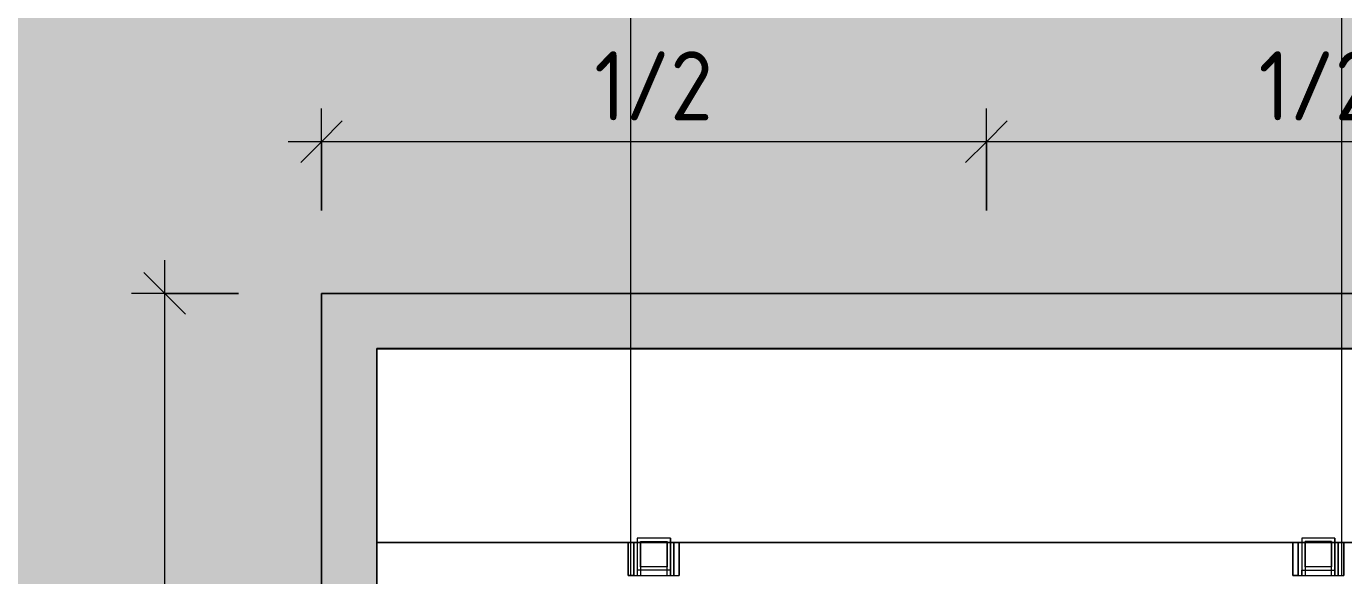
# Model space of a CAD drawing. Header units: millimetres. Extents: x 855 to 80408, y -1987 to 27400.
# Drawn here: x 44418 to 45607, y 7056 to 7552 of the extents above; entities that cross this region are included whole.
import ezdxf

# ---------------------------------------------------------------- set-up
doc = ezdxf.new("R2010")
doc.units = ezdxf.units.MM
doc.layers.add('0-2', color=7, linetype='Continuous', lineweight=9, transparency=0.7)
for name, color, linetype, lineweight in [('A-ANNO-DIMS', 7, 'Continuous', 9), ('A-ANNO-DIMS-25', 7, 'Continuous', 9), ('A-WALL-PATT', 7, 'Continuous', 9), ('I-WALL', 7, 'Continuous', 9)]:
    doc.layers.add(name, color=color, linetype=linetype, lineweight=lineweight)
for name, color, linetype, lineweight, true_color in [('I-FURN-19', 7, 'Continuous', 9, 0xe9e9e9), ('I-FURN-20', 7, 'Continuous', 9, 0xefefef), ('I-FURN-25', 7, 'Continuous', 9, 0xb3b3b3), ('I-FURN-26', 7, 'Continuous', 9, 0xe0e0e0), ('I-FURN-4', 7, 'Continuous', 9, 0xc0c0c0), ('I-FURN-58', 7, 'Continuous', 9, 0x939393), ('I-FURN-83', 7, 'Continuous', 9, 0x868686), ('I-FURN-9', 7, 'Continuous', 9, 0xd3d3d3)]:
    doc.layers.add(name, color=color, linetype=linetype, lineweight=lineweight, true_color=true_color)
doc.styles.add('ISOCPEUR_2', font='isocpeur.ttf', dxfattribs={"width": 0.9, "height": 62.5})
doc.dimstyles.new('ISO-2_5_0_9К_БОЛЬШОЙ_1', dxfattribs={"dimscale": 304.8, "dimtxt": 62.248823, "dimasz": 0.123031, "dimexe": 0.098425, "dimexo": 0.246063, "dimgap": 0, "dimtad": 1, "dimdec": 0, "dimrnd": 10, "dimzin": 0, "dimdsep": 46, "dimtxsty": 'ISOCPEUR_2', "dimblk1": 'OBLIQUE', "dimblk2": 'OBLIQUE', "dimsah": 1, "dimcen": 0.09, "dimdle": 0.098425, "dimazin": 0, "dimtfac": 1, "dimtdec": 4, "dimtix": 1, "dimtmove": 0, "dimatfit": 3, "dimfxl": 1, "dimtvp": 1, "dimtolj": 1, "dimtzin": 0, "dimarcsym": 2})

# ---------------------------------------------------------------- blocks, each defined once
blk = doc.blocks.new('Sports-Recreation_Goals-Nets_Unisport_Upward-Hinged-Practice-Basketball-Goall - 5_13-26431784-Развертка 2_19-3')
at = {"layer": '0-2'}
h = blk.add_hatch(color=256, dxfattribs=at)
h.paths.add_polyline_path([(-60139.5, 6411.3), (-60139, 6411.3), (-60139, 6456.3), (-60140.4, 6456.3), (-60140.4, 6411.3), (-60140, 6411.3)])
h.paths.add_polyline_path([(-60784.1, 6411.3), (-60780.8, 6411.3), (-60781, 6456.3), (-60784.1, 6456.3), (-60784.1, 6423.3)])
h.paths.add_polyline_path([(-61010.4, 6600), (-61010.4, 7261.5), (-59910.4, 7261.3), (-59910.4, 6600), (-59860.4, 6600), (-59860.4, 7311.3), (-61060.4, 7311.3), (-61060.4, 6600), (-61049.3, 6600)])
at = {"layer": 'I-FURN-19'}
for p, q in [((-60783.4, 7056.4), (-60783.4, 7086.4)), ((-60778.4, 7086.4), (-60778.4, 7056.4)), ((-60778.4, 7056.4), (-60778.4, 7086.4)), ((-60775.2, 7086.4), (-60775.2, 7061.4)), ((-60772.2, 7064.3), (-60772.2, 7086.4)), ((-60748.2, 7086.4), (-60748.2, 7064.3)), ((-60745.2, 7086.4), (-60745.2, 7061.4)), ((-60742.3, 7056.4), (-60742.3, 7086.4)), ((-60742.3, 7086.4), (-60742.3, 7056.4)), ((-60737.4, 7056.4), (-60737.4, 7086.4)), ((-60183.3, 7056.4), (-60183.3, 7086.4)), ((-60178.4, 7086.4), (-60178.4, 7056.4)), ((-60178.4, 7056.4), (-60178.4, 7086.4)), ((-60175.2, 7086.4), (-60175.2, 7061.4)), ((-60172.2, 7064.3), (-60172.2, 7086.4)), ((-60148.2, 7086.4), (-60148.2, 7064.3)), ((-60145.2, 7061.4), (-60145.2, 7086.4)), ((-60142.3, 7056.4), (-60142.3, 7086.4)), ((-60142.3, 7086.4), (-60142.3, 7056.4)), ((-60137.3, 7056.4), (-60137.3, 7086.4)), ((-60778.4, 7056.4), (-60783.4, 7056.4)), ((-60778.4, 7056.4), (-60742.3, 7056.4)), ((-60745.2, 7061.4), (-60775.2, 7061.4)), ((-60775.2, 7061.4), (-60775.2, 7056.4)), ((-60748.2, 7064.3), (-60772.2, 7064.3)), ((-60745.2, 7061.4), (-60745.2, 7056.4)), ((-60742.3, 7056.4), (-60737.4, 7056.4)), ((-60178.4, 7056.4), (-60183.3, 7056.4)), ((-60178.4, 7056.4), (-60142.3, 7056.4)), ((-60175.2, 7061.4), (-60145.2, 7061.4)), ((-60175.2, 7056.4), (-60175.2, 7061.4)), ((-60148.2, 7064.3), (-60172.2, 7064.3)), ((-60145.2, 7056.4), (-60145.2, 7061.4)), ((-60142.3, 7056.4), (-60137.3, 7056.4))]:
    blk.add_line(p, q, dxfattribs=at)
at = {"layer": 'I-FURN-20'}
for p, q in [((-60775.2, 7086.4), (-60775.2, 7056.4)), ((-60772.2, 7086.4), (-60772.2, 7056.4)), ((-60748.2, 7056.4), (-60748.2, 7086.4)), ((-60745.2, 7056.4), (-60745.2, 7086.4)), ((-60175.2, 7086.4), (-60175.2, 7056.4)), ((-60172.2, 7086.4), (-60172.2, 7056.4)), ((-60148.2, 7056.4), (-60148.2, 7086.4)), ((-60145.2, 7086.4), (-60145.2, 7056.4)), ((-60772.2, 7064.3), (-60772.2, 7056.4)), ((-60748.2, 7056.4), (-60748.2, 7064.3)), ((-60172.2, 7064.3), (-60172.2, 7056.4)), ((-60148.2, 7056.4), (-60148.2, 7064.3))]:
    blk.add_line(p, q, dxfattribs=at)
at = {"layer": 'I-FURN-25'}
for p, q in [((-61010.4, 7056.4), (-61010.4, 7086.4)), ((-61010.4, 7086.4), (-61010.4, 7056.4))]:
    blk.add_line(p, q, dxfattribs=at)
at = {"layer": 'I-FURN-26'}
for p, q in [((-61010.4, 7086.4), (-59910.4, 7086.4)), ((-60783.4, 7086.4), (-60778.4, 7086.4)), ((-60783.4, 7086.4), (-60783.4, 7056.4)), ((-60742.3, 7086.4), (-60778.4, 7086.4)), ((-60775.2, 7090.1), (-60775.2, 7086.4)), ((-60772.2, 7087.2), (-60772.2, 7086.4)), ((-60748.2, 7086.4), (-60748.2, 7087.2)), ((-60745.2, 7086.4), (-60745.2, 7090.1)), ((-60737.4, 7086.4), (-60742.3, 7086.4)), ((-60737.4, 7086.4), (-60737.4, 7056.4)), ((-60183.3, 7086.4), (-60178.4, 7086.4)), ((-60183.3, 7086.4), (-60183.3, 7056.4)), ((-60142.3, 7086.4), (-60178.4, 7086.4)), ((-60175.2, 7090.1), (-60175.2, 7086.4)), ((-60172.2, 7087.2), (-60172.2, 7086.4)), ((-60148.2, 7086.4), (-60148.2, 7087.2)), ((-60145.2, 7090.1), (-60145.2, 7086.4)), ((-60137.3, 7086.4), (-60142.3, 7086.4)), ((-60137.3, 7086.4), (-60137.3, 7056.4)), ((-60783.4, 7056.4), (-60737.4, 7056.4)), ((-60183.3, 7056.4), (-60137.3, 7056.4))]:
    blk.add_line(p, q, dxfattribs=at)
at = {"layer": 'I-FURN-4'}
for p, q in [((-61060.4, 7311.3), (-59860.4, 7311.3)), ((-61060.4, 6411.3), (-61060.4, 7311.3)), ((-61010.4, 6461.2), (-61010.4, 7261.5)), ((-61010.4, 7261.5), (-59910.4, 7261.5)), ((-59910.4, 7261.3), (-61010.4, 7261.3))]:
    blk.add_line(p, q, dxfattribs=at)
at = {"layer": 'I-FURN-58'}
for p, q in [((-61010.4, 6461.3), (-61010.4, 7261.3)), ((-61010.4, 7261.3), (-61010.4, 7086.4)), ((-61010.4, 7086.4), (-61010.4, 7056.4))]:
    blk.add_line(p, q, dxfattribs=at)
at = {"layer": 'I-FURN-83'}
for p, q in [((-59860.4, 7311.3), (-61060.4, 7311.3)), ((-61060.4, 7311.3), (-61060.4, 6411.3)), ((-59910.4, 7261.5), (-61010.4, 7261.5)), ((-61010.4, 7261.3), (-61010.4, 6461.3))]:
    blk.add_line(p, q, dxfattribs=at)
at = {"layer": 'I-FURN-9'}
for p, q in [((-61010.4, 7261.3), (-59910.4, 7261.3)), ((-59910.4, 7086.4), (-61010.4, 7086.4)), ((-60737.4, 7086.4), (-60783.4, 7086.4)), ((-60745.2, 7090.1), (-60775.2, 7090.1)), ((-60775.2, 7090.1), (-60775.2, 7086.4)), ((-60772.2, 7086.4), (-60772.2, 7087.2)), ((-60772.2, 7087.2), (-60748.2, 7087.2)), ((-60748.2, 7087.2), (-60748.2, 7086.4)), ((-60745.2, 7090.1), (-60745.2, 7086.4)), ((-60137.3, 7086.4), (-60183.3, 7086.4)), ((-60145.2, 7090.1), (-60175.2, 7090.1)), ((-60175.2, 7090.1), (-60175.2, 7086.4)), ((-60148.2, 7087.2), (-60172.2, 7087.2)), ((-60172.2, 7086.4), (-60172.2, 7087.2)), ((-60148.2, 7087.2), (-60148.2, 7086.4)), ((-60145.2, 7086.4), (-60145.2, 7090.1))]:
    blk.add_line(p, q, dxfattribs=at)
blk = doc.blocks.new('DIMBLOCK30-Развертка 2_19-3')
at = {"layer": 'A-ANNO-DIMS-25'}
for p, q in [((44542.7, 6411.3), (44542.7, 7341.3)), ((44609.3, 7311.3), (44512.7, 7311.3)), ((44542.7, 7311.3), (44609.3, 7311.3)), ((44609.3, 6411.3), (44512.7, 6411.3)), ((44542.7, 6411.3), (44609.3, 6411.3))]:
    blk.add_line(p, q, dxfattribs=at)
at = {"layer": 'A-ANNO-DIMS-25', "lineweight": 20}
for p, q in [((44542.7, 7311.3), (44523.9, 7330.1)), ((44542.7, 7311.3), (44561.4, 7292.6)), ((44542.7, 6411.3), (44523.9, 6430.1)), ((44542.7, 6411.3), (44561.4, 6392.6))]:
    blk.add_line(p, q, dxfattribs=at)
at = {"layer": 'A-ANNO-DIMS-25', "color": 0, "insert": (44461, 6802.1), "char_height": 62.5, "width": 142.215, "attachment_point": 1, "rotation": 90, "line_spacing_factor": 1.149209, "style": 'ISOCPEUR_2'}
blk.add_mtext('900', dxfattribs=at)
blk = doc.blocks.new('_Oblique')
at = {"color": 0, "linetype": 'ByBlock', "lineweight": -2}
blk.add_line((-0.5, -0.5), (0.5, 0.5), dxfattribs=at)
blk = doc.blocks.new('DIMBLOCK37-Развертка 2_19-3')
at = {"layer": 'A-ANNO-DIMS-25'}
for p, q in [((45284.7, 7386.3), (45284.7, 7478.3)), ((45884.3, 7386.3), (45884.3, 7478.3)), ((45914.3, 7448.3), (45284.7, 7448.3)), ((45284.7, 7448.3), (45284.7, 7386.3)), ((45884.3, 7448.3), (45884.3, 7386.3))]:
    blk.add_line(p, q, dxfattribs=at)
at = {"layer": 'A-ANNO-DIMS-25', "lineweight": 20}
for p, q in [((45284.7, 7448.3), (45303.4, 7467.1)), ((45884.3, 7448.3), (45903, 7467.1)), ((45284.7, 7448.3), (45265.9, 7429.6)), ((45884.3, 7448.3), (45865.5, 7429.6))]:
    blk.add_line(p, q, dxfattribs=at)
at = {"layer": 'A-ANNO-DIMS-25', "color": 0, "insert": (45530.6, 7530), "char_height": 62.5, "width": 129.286, "attachment_point": 1, "line_spacing_factor": 1.149209, "style": 'ISOCPEUR_2'}
blk.add_mtext('1/2', dxfattribs=at)
blk = doc.blocks.new('DIMBLOCK38-Развертка 2_19-3')
at = {"layer": 'A-ANNO-DIMS-25'}
for p, q in [((44684.3, 7386.3), (44684.3, 7478.3)), ((45284.7, 7386.3), (45284.7, 7478.3)), ((45284.7, 7448.3), (44654.3, 7448.3)), ((44684.3, 7448.3), (44684.3, 7386.3)), ((45284.7, 7448.3), (45284.7, 7386.3))]:
    blk.add_line(p, q, dxfattribs=at)
at = {"layer": 'A-ANNO-DIMS-25', "lineweight": 20}
for p, q in [((44684.3, 7448.3), (44703, 7467.1)), ((45284.7, 7448.3), (45303.4, 7467.1)), ((44684.3, 7448.3), (44665.5, 7429.6)), ((45284.7, 7448.3), (45265.9, 7429.6))]:
    blk.add_line(p, q, dxfattribs=at)
at = {"layer": 'A-ANNO-DIMS-25', "color": 0, "insert": (44930.6, 7530), "char_height": 62.5, "width": 129.286, "attachment_point": 1, "line_spacing_factor": 1.149209, "style": 'ISOCPEUR_2'}
blk.add_mtext('1/2', dxfattribs=at)

msp = doc.modelspace()

# ---------------------------------------------------------------- hatches: boundary and pattern name
at = {"layer": 'A-WALL-PATT'}
h = msp.add_hatch(color=256, dxfattribs=at)
h.paths.add_polyline_path([(45604, 4210), (45605.7, 4210), (45605.7, 6246.6), (45604.3, 6246.6), (45604.3, 6200.1), (45603.8, 6200.1), (45603.8, 4210)])
h.paths.add_polyline_path([(45605.7, 6276.6), (45605.7, 6411.3), (45604.3, 6411.3), (45604.3, 6276.6), (45605.2, 6276.6)])
h.paths.add_polyline_path([(45229.6, 7311.3), (45605.7, 7311.3), (45605.7, 11800), (44964.7, 11800), (44964.7, 7311.3), (45094.3, 7311.3)])
h.paths.add_polyline_path([(45605.7, 11810), (45605.7, 11860), (44964.7, 11860), (44964.7, 11810), (45597.1, 11810)])
h = msp.add_hatch(color=256, dxfattribs=at)
h.paths.add_polyline_path([(44960.6, 4210), (44963.7, 4210), (44963.7, 6246.6), (44961.3, 6246.6), (44961.3, 6255.9), (44960.6, 6255.8), (44960.6, 5280.2)])
h.paths.add_polyline_path([(44960.6, 6266.5), (44961.3, 6266.6), (44961.3, 6276.6), (44963.7, 6276.6), (44963.7, 6411.3), (44960.6, 6411.3), (44960.6, 6266.6)])
h.paths.add_polyline_path([(44684.3, 6600), (44684.3, 7311.3), (44963.7, 7311.3), (44963.7, 8100), (44964.7, 8100), (44964.7, 11700), (39605.7, 11700), (39605.7, 6600), (40084.7, 6600), (40084.7, 6800), (44084.7, 6800), (44084.7, 6600), (44473.9, 6600)])
h.paths.add_polyline_path([(44963.7, 7261.3), (44963.7, 7261.5), (44851.8, 7261.3)])
msp.add_hatch(color=256, dxfattribs=at).paths.add_polyline_path([(50960.6, 4210), (50963.7, 4210), (50963.7, 8100), (50964.7, 8100), (50964.7, 11700), (45605.7, 11700), (45605.7, 7311.3), (45884.3, 7311.3), (45884.3, 6600), (46444.7, 6600), (46444.7, 6800), (48044.7, 6800), (48044.7, 6600), (50960.6, 6600), (50960.6, 5280.2)])
h = msp.add_hatch(color=256, dxfattribs=at)
h.paths.add_polyline_path([(44963.7, 4210), (44963.8, 4210), (44963.7, 5280.2)])
h.paths.add_polyline_path([(44963.7, 6276.6), (44963.8, 6276.6), (44963.7, 6365.7)])
h.paths.add_polyline_path([(44963.7, 7311.3), (44964.7, 7311.3), (44964.7, 8100), (44963.7, 8100), (44963.7, 7451.1)])

# ---------------------------------------------------------------- linework, layer by layer
at = {"layer": 'I-WALL'}
for p, q in [((45605.7, 7261.5), (45605.7, 11800)), ((44963.7, 7261.5), (44963.7, 8100)), ((44963.7, 7086.4), (44963.7, 7261.3)), ((45605.7, 7086.4), (45605.7, 7261.3)), ((44963.7, 7056.4), (44963.7, 7086.4)), ((45605.7, 7056.4), (45605.7, 7086.4))]:
    msp.add_line(p, q, dxfattribs=at)

# ---------------------------------------------------------------- block references
at = {"layer": 'I-FURN-4'}
msp.add_blockref('Sports-Recreation_Goals-Nets_Unisport_Upward-Hinged-Practice-Basketball-Goall - 5_13-26431784-Развертка 2_19-3', (105744.7, 0), dxfattribs=at)

# ---------------------------------------------------------------- dimensions: what is measured, and where the dimension line sits
at = {"layer": 'A-ANNO-DIMS'}
for base, p1, p2, override, picture, middle in [((44684.3, 7448.3), (45284.7, 7311.3), (44684.3, 7311.3), {"dimpost": '<>', "dimfxl": 600.418546}, 'DIMBLOCK38-Развертка 2_19-3', (44984.5, 7479.6)), ((45284.7, 7448.3), (45884.3, 7311.3), (45284.7, 7311.3), {"dimpost": '<>', "dimfxl": 599.581474}, 'DIMBLOCK37-Развертка 2_19-3', (45584.5, 7479.6))]:
    dim = msp.add_linear_dim(base=base, p1=p1, p2=p2, text='1/2', dimstyle='ISO-2_5_0_9К_БОЛЬШОЙ_1', override=override, dxfattribs=at)
    dim.commit()
    dim.dimension.update_dxf_attribs({"geometry": picture, "text_midpoint": middle})
dim = msp.add_linear_dim(base=(44542.7, 7311.3), p1=(44684.3, 6411.3), p2=(44684.3, 7311.3), angle=90, dimstyle='ISO-2_5_0_9К_БОЛЬШОЙ_1', override={"dimpost": '<>', "dimfxl": 900.000061}, dxfattribs=at)
dim.commit()
dim.dimension.update_dxf_attribs({"geometry": 'DIMBLOCK30-Развертка 2_19-3', "text_midpoint": (44511.4, 6861.3)})

doc.saveas('drawing.dxf')
